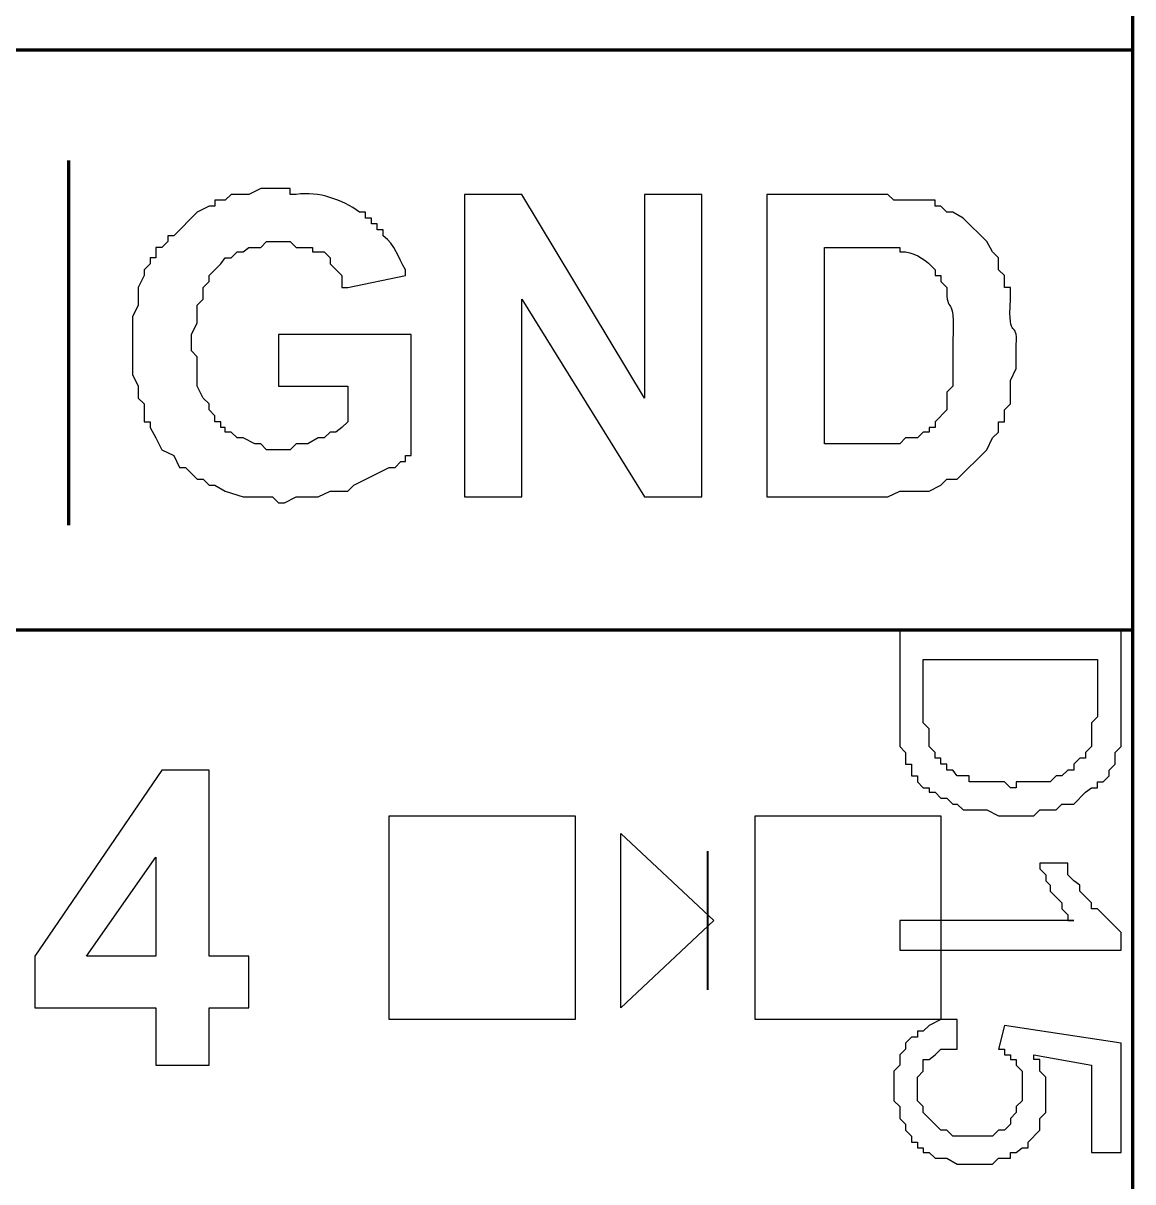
# Model space of a CAD drawing. Header units: millimetres. Extents: x -109 to -14.2, y -107.5 to -24.7.
# Drawn here: x -76.86 to -72.01, y -88.84 to -83.77 of the extents above; entities that cross this region are included whole.
import ezdxf

# ---------------------------------------------------------------- set-up
doc = ezdxf.new("R2010")
doc.units = ezdxf.units.MM
doc.header["$MEASUREMENT"] = 0
doc.layers.add('layer 1', color=7, linetype='Continuous')

msp = doc.modelspace()

# ---------------------------------------------------------------- linework, layer by layer
at = {"layer": 'layer 1', "color": 0, "lineweight": 80}
for points in [[(-72.0095, -91.5042), (-72.0095, -91.5042), (-72.0095, -40.7152), (-72.0095, -40.7152)], [(-80.6507, -83.889), (-80.6507, -83.889), (-72.0095, -83.889), (-72.0095, -83.889)], [(-80.6507, -86.4253), (-80.6507, -86.4253), (-72.0095, -86.4253), (-72.0095, -86.4253)]]:
    msp.add_open_spline(points, degree=3, dxfattribs=at)
at = {"layer": 'layer 1', "color": 0}
for points, knots in [([(-80.9024, -83.889), (-80.9024, -83.889), (-80.9024, -86.4253), (-80.9024, -86.4253), (-80.9024, -86.4253), (-80.9024, -86.4253), (-72.0095, -86.4253), (-72.0095, -86.4253), (-72.0095, -86.4253), (-72.0095, -86.4253), (-72.0095, -83.889), (-72.0095, -83.889), (-72.0095, -83.889), (-72.0095, -83.889), (-80.9024, -83.889), (-80.9024, -83.889)], [0, 0, 0, 0, 0.2, 0.2, 0.2, 0.2, 0.4, 0.4, 0.4, 0.4, 0.6, 0.6, 0.6, 0.6, 1, 1, 1, 1]), ([(-75.7461, -85.3604), (-75.7461, -85.3604), (-75.7461, -85.1346), (-75.7461, -85.1346), (-75.7461, -85.1346), (-75.7461, -85.1346), (-75.1652, -85.1346), (-75.1652, -85.1346), (-75.1652, -85.1346), (-75.1652, -85.1346), (-75.1652, -85.6637), (-75.1652, -85.6637), (-75.1652, -85.6637), (-75.1652, -85.6637), (-75.1911, -85.6637), (-75.1911, -85.6637), (-75.1911, -85.6637), (-75.1911, -85.6637), (-75.1911, -85.6896), (-75.1911, -85.6896), (-75.1911, -85.6896), (-75.1911, -85.6896), (-75.2104, -85.6896), (-75.2104, -85.6896), (-75.2104, -85.6896), (-75.2104, -85.6896), (-75.2363, -85.7154), (-75.2363, -85.7154), (-75.2363, -85.7154), (-75.2363, -85.7154), (-75.262, -85.7154), (-75.262, -85.7154), (-75.262, -85.7154), (-75.262, -85.7154), (-75.4169, -85.7928), (-75.4169, -85.7928), (-75.4169, -85.7928), (-75.4169, -85.7928), (-75.4428, -85.8186), (-75.4428, -85.8186), (-75.4428, -85.8186), (-75.4428, -85.8186), (-75.5202, -85.8186), (-75.5202, -85.8186), (-75.5202, -85.8186), (-75.5202, -85.8186), (-75.5718, -85.8444), (-75.5718, -85.8444), (-75.5718, -85.8444), (-75.5718, -85.8444), (-75.6686, -85.8444), (-75.6686, -85.8444), (-75.6686, -85.8444), (-75.6686, -85.8444), (-75.7203, -85.8703), (-75.7203, -85.8703), (-75.7203, -85.8703), (-75.7203, -85.8703), (-75.7461, -85.8703), (-75.7461, -85.8703), (-75.7461, -85.8703), (-75.7461, -85.8703), (-75.7719, -85.8444), (-75.7719, -85.8444), (-75.7719, -85.8444), (-75.7719, -85.8444), (-75.9009, -85.8444), (-75.9009, -85.8444), (-75.9009, -85.8444), (-75.9009, -85.8444), (-75.9784, -85.8186), (-75.9784, -85.8186), (-75.9784, -85.8186), (-75.9784, -85.8186), (-76.0236, -85.7928), (-76.0236, -85.7928), (-76.0236, -85.7928), (-76.0236, -85.7928), (-76.0494, -85.7928), (-76.0494, -85.7928), (-76.0494, -85.7928), (-76.0494, -85.7928), (-76.0752, -85.767), (-76.0752, -85.767), (-76.0752, -85.767), (-76.0752, -85.767), (-76.101, -85.767), (-76.101, -85.767), (-76.101, -85.767), (-76.101, -85.767), (-76.1526, -85.7154), (-76.1526, -85.7154), (-76.1526, -85.7154), (-76.1526, -85.7154), (-76.1785, -85.7154), (-76.1785, -85.7154), (-76.1785, -85.7154), (-76.1785, -85.7154), (-76.2043, -85.6637), (-76.2043, -85.6637), (-76.2043, -85.6637), (-76.2043, -85.6637), (-76.2559, -85.6379), (-76.2559, -85.6379), (-76.2559, -85.6379), (-76.2559, -85.6379), (-76.2817, -85.5863), (-76.2817, -85.5863), (-76.2817, -85.5863), (-76.2817, -85.5863), (-76.3075, -85.5411), (-76.3075, -85.5411), (-76.3075, -85.5411), (-76.3075, -85.5411), (-76.3075, -85.5153), (-76.3075, -85.5153), (-76.3075, -85.5153), (-76.3075, -85.5153), (-76.3333, -85.5153), (-76.3333, -85.5153), (-76.3333, -85.5153), (-76.3333, -85.5153), (-76.3333, -85.4379), (-76.3333, -85.4379), (-76.3333, -85.4379), (-76.3333, -85.4379), (-76.3592, -85.4121), (-76.3592, -85.4121), (-76.3592, -85.4121), (-76.3592, -85.4121), (-76.3592, -85.3604), (-76.3592, -85.3604), (-76.3592, -85.3604), (-76.3592, -85.3604), (-76.385, -85.3088), (-76.385, -85.3088), (-76.385, -85.3088), (-76.385, -85.3088), (-76.385, -85.0571), (-76.385, -85.0571), (-76.385, -85.0571), (-76.385, -85.0571), (-76.3592, -85.0055), (-76.3592, -85.0055), (-76.3592, -85.0055), (-76.3592, -85.0055), (-76.3592, -84.928), (-76.3592, -84.928), (-76.3592, -84.928), (-76.3592, -84.928), (-76.3333, -84.8764), (-76.3333, -84.8764), (-76.3333, -84.8764), (-76.3333, -84.8764), (-76.3333, -84.8506), (-76.3333, -84.8506), (-76.3333, -84.8506), (-76.3333, -84.8506), (-76.3075, -84.8248), (-76.3075, -84.8248), (-76.3075, -84.8248), (-76.3075, -84.8248), (-76.3075, -84.799), (-76.3075, -84.799), (-76.3075, -84.799), (-76.3075, -84.799), (-76.2817, -84.799), (-76.2817, -84.799), (-76.2817, -84.799), (-76.2817, -84.799), (-76.2817, -84.7538), (-76.2817, -84.7538), (-76.2817, -84.7538), (-76.2817, -84.7538), (-76.2559, -84.7538), (-76.2559, -84.7538), (-76.2559, -84.7538), (-76.2559, -84.7538), (-76.2301, -84.728), (-76.2301, -84.728), (-76.2301, -84.728), (-76.2301, -84.728), (-76.2301, -84.7022), (-76.2301, -84.7022), (-76.2301, -84.7022), (-76.2301, -84.7022), (-76.2043, -84.7022), (-76.2043, -84.7022), (-76.2043, -84.7022), (-76.2043, -84.7022), (-76.101, -84.5989), (-76.101, -84.5989), (-76.101, -84.5989), (-76.101, -84.5989), (-76.0494, -84.5731), (-76.0494, -84.5731), (-76.0494, -84.5731), (-76.0494, -84.5731), (-76.0236, -84.5731), (-76.0236, -84.5731), (-76.0236, -84.5731), (-76.0236, -84.5731), (-76.0236, -84.5473), (-76.0236, -84.5473), (-76.0236, -84.5473), (-76.0236, -84.5473), (-75.9784, -84.5473), (-75.9784, -84.5473), (-75.9784, -84.5473), (-75.9784, -84.5473), (-75.9526, -84.5215), (-75.9526, -84.5215), (-75.9526, -84.5215), (-75.9526, -84.5215), (-75.8751, -84.5215), (-75.8751, -84.5215), (-75.8751, -84.5215), (-75.8751, -84.5215), (-75.8235, -84.4957), (-75.8235, -84.4957), (-75.8235, -84.4957), (-75.8235, -84.4957), (-75.6944, -84.4957), (-75.6944, -84.4957), (-75.6944, -84.4957), (-75.6944, -84.4957), (-75.6944, -84.5215), (-75.6944, -84.5215), (-75.6944, -84.5215), (-75.6944, -84.5215), (-75.6686, -84.5215), (-75.6686, -84.5215), (-75.6686, -84.5215), (-75.5673, -84.5071), (-75.4681, -84.5447), (-75.3911, -84.5989), (-75.3911, -84.5989), (-75.3911, -84.5989), (-75.3653, -84.5989), (-75.3653, -84.5989), (-75.3653, -84.5989), (-75.3653, -84.5989), (-75.3653, -84.6247), (-75.3653, -84.6247), (-75.3653, -84.6247), (-75.3653, -84.6247), (-75.3395, -84.6247), (-75.3395, -84.6247), (-75.3395, -84.6247), (-75.3395, -84.6247), (-75.3395, -84.6506), (-75.3395, -84.6506), (-75.3395, -84.6506), (-75.3395, -84.6506), (-75.3137, -84.6506), (-75.3137, -84.6506), (-75.3137, -84.6506), (-75.3137, -84.6506), (-75.3137, -84.6764), (-75.3137, -84.6764), (-75.3137, -84.6764), (-75.3137, -84.6764), (-75.2879, -84.6764), (-75.2879, -84.6764), (-75.2879, -84.6764), (-75.2879, -84.6764), (-75.2879, -84.7022), (-75.2879, -84.7022), (-75.2879, -84.7022), (-75.2332, -84.7433), (-75.2224, -84.7976), (-75.1911, -84.8506), (-75.1911, -84.8506), (-75.1911, -84.8506), (-75.1911, -84.8764), (-75.1911, -84.8764), (-75.1911, -84.8764), (-75.1911, -84.8764), (-75.4428, -84.928), (-75.4428, -84.928), (-75.4428, -84.928), (-75.4428, -84.928), (-75.4686, -84.928), (-75.4686, -84.928), (-75.4686, -84.928), (-75.4686, -84.928), (-75.4686, -84.8764), (-75.4686, -84.8764), (-75.4686, -84.8764), (-75.4686, -84.8764), (-75.5202, -84.8248), (-75.5202, -84.8248), (-75.5202, -84.8248), (-75.5202, -84.8248), (-75.5202, -84.799), (-75.5202, -84.799), (-75.5202, -84.799), (-75.5202, -84.799), (-75.546, -84.7732), (-75.546, -84.7732), (-75.546, -84.7732), (-75.546, -84.7732), (-75.5976, -84.7732), (-75.5976, -84.7732), (-75.5976, -84.7732), (-75.5976, -84.7732), (-75.5976, -84.7538), (-75.5976, -84.7538), (-75.5976, -84.7538), (-75.5976, -84.7538), (-75.6686, -84.7538), (-75.6686, -84.7538), (-75.6686, -84.7538), (-75.6686, -84.7538), (-75.6944, -84.728), (-75.6944, -84.728), (-75.6944, -84.728), (-75.6944, -84.728), (-75.7977, -84.728), (-75.7977, -84.728), (-75.7977, -84.728), (-75.7977, -84.728), (-75.8235, -84.7538), (-75.8235, -84.7538), (-75.8235, -84.7538), (-75.8235, -84.7538), (-75.8751, -84.7538), (-75.8751, -84.7538), (-75.8751, -84.7538), (-75.8751, -84.7538), (-75.9009, -84.7732), (-75.9009, -84.7732), (-75.9009, -84.7732), (-75.9009, -84.7732), (-75.9268, -84.7732), (-75.9268, -84.7732), (-75.9268, -84.7732), (-75.9268, -84.7732), (-75.9526, -84.799), (-75.9526, -84.799), (-75.9526, -84.799), (-75.9526, -84.799), (-75.9784, -84.799), (-75.9784, -84.799), (-75.9784, -84.799), (-75.9784, -84.799), (-75.9977, -84.8248), (-75.9977, -84.8248), (-75.9977, -84.8248), (-75.9977, -84.8248), (-76.0494, -84.8764), (-76.0494, -84.8764), (-76.0494, -84.8764), (-76.0494, -84.8764), (-76.0494, -84.9022), (-76.0494, -84.9022), (-76.0494, -84.9022), (-76.0494, -84.9022), (-76.0752, -84.928), (-76.0752, -84.928), (-76.0752, -84.928), (-76.0752, -84.928), (-76.0752, -84.9797), (-76.0752, -84.9797), (-76.0752, -84.9797), (-76.0752, -84.9797), (-76.101, -85.0055), (-76.101, -85.0055), (-76.101, -85.0055), (-76.101, -85.0055), (-76.101, -85.0829), (-76.101, -85.0829), (-76.101, -85.0829), (-76.101, -85.0829), (-76.1268, -85.1346), (-76.1268, -85.1346), (-76.1268, -85.1346), (-76.1268, -85.1346), (-76.1268, -85.2055), (-76.1268, -85.2055), (-76.1268, -85.2055), (-76.1268, -85.2055), (-76.101, -85.2314), (-76.101, -85.2314), (-76.101, -85.2314), (-76.101, -85.2314), (-76.101, -85.3604), (-76.101, -85.3604), (-76.101, -85.3604), (-76.101, -85.3604), (-76.0752, -85.4121), (-76.0752, -85.4121), (-76.0752, -85.4121), (-76.0752, -85.4121), (-76.0494, -85.4379), (-76.0494, -85.4379), (-76.0494, -85.4379), (-76.0494, -85.4379), (-76.0494, -85.4637), (-76.0494, -85.4637), (-76.0494, -85.4637), (-76.0494, -85.4637), (-76.0236, -85.4895), (-76.0236, -85.4895), (-76.0236, -85.4895), (-76.0236, -85.4895), (-76.0236, -85.5153), (-76.0236, -85.5153), (-76.0236, -85.5153), (-76.0236, -85.5153), (-75.9977, -85.5153), (-75.9977, -85.5153), (-75.9977, -85.5153), (-75.9977, -85.5153), (-75.9977, -85.5411), (-75.9977, -85.5411), (-75.9977, -85.5411), (-75.9977, -85.5411), (-75.9784, -85.5411), (-75.9784, -85.5411), (-75.9784, -85.5411), (-75.9784, -85.5411), (-75.9784, -85.5605), (-75.9784, -85.5605), (-75.9784, -85.5605), (-75.9784, -85.5605), (-75.9526, -85.5605), (-75.9526, -85.5605), (-75.9526, -85.5605), (-75.9526, -85.5605), (-75.9268, -85.5863), (-75.9268, -85.5863), (-75.9268, -85.5863), (-75.9268, -85.5863), (-75.9009, -85.5863), (-75.9009, -85.5863), (-75.9009, -85.5863), (-75.9009, -85.5863), (-75.8493, -85.6121), (-75.8493, -85.6121), (-75.8493, -85.6121), (-75.8493, -85.6121), (-75.8235, -85.6121), (-75.8235, -85.6121), (-75.8235, -85.6121), (-75.8235, -85.6121), (-75.7977, -85.6379), (-75.7977, -85.6379), (-75.7977, -85.6379), (-75.7977, -85.6379), (-75.6944, -85.6379), (-75.6944, -85.6379), (-75.6944, -85.6379), (-75.6944, -85.6379), (-75.6686, -85.6121), (-75.6686, -85.6121), (-75.6686, -85.6121), (-75.6686, -85.6121), (-75.617, -85.6121), (-75.617, -85.6121), (-75.617, -85.6121), (-75.617, -85.6121), (-75.5718, -85.5863), (-75.5718, -85.5863), (-75.5718, -85.5863), (-75.5718, -85.5863), (-75.546, -85.5863), (-75.546, -85.5863), (-75.546, -85.5863), (-75.546, -85.5863), (-75.5202, -85.5605), (-75.5202, -85.5605), (-75.5202, -85.5605), (-75.5202, -85.5605), (-75.4944, -85.5605), (-75.4944, -85.5605), (-75.4944, -85.5605), (-75.4944, -85.5605), (-75.4686, -85.5411), (-75.4686, -85.5411), (-75.4686, -85.5411), (-75.4686, -85.5411), (-75.4428, -85.5153), (-75.4428, -85.5153), (-75.4428, -85.5153), (-75.4428, -85.5153), (-75.4428, -85.3604), (-75.4428, -85.3604), (-75.4428, -85.3604), (-75.4428, -85.3604), (-75.7461, -85.3604), (-75.7461, -85.3604)], [0, 0, 0, 0, 0.008065, 0.008065, 0.008065, 0.008065, 0.016129, 0.016129, 0.016129, 0.016129, 0.024194, 0.024194, 0.024194, 0.024194, 0.032258, 0.032258, 0.032258, 0.032258, 0.040323, 0.040323, 0.040323, 0.040323, 0.048387, 0.048387, 0.048387, 0.048387, 0.056452, 0.056452, 0.056452, 0.056452, 0.064516, 0.064516, 0.064516, 0.064516, 0.072581, 0.072581, 0.072581, 0.072581, 0.080645, 0.080645, 0.080645, 0.080645, 0.08871, 0.08871, 0.08871, 0.08871, 0.096774, 0.096774, 0.096774, 0.096774, 0.104839, 0.104839, 0.104839, 0.104839, 0.112903, 0.112903, 0.112903, 0.112903, 0.120968, 0.120968, 0.120968, 0.120968, 0.129032, 0.129032, 0.129032, 0.129032, 0.137097, 0.137097, 0.137097, 0.137097, 0.145161, 0.145161, 0.145161, 0.145161, 0.153226, 0.153226, 0.153226, 0.153226, 0.16129, 0.16129, 0.16129, 0.16129, 0.169355, 0.169355, 0.169355, 0.169355, 0.177419, 0.177419, 0.177419, 0.177419, 0.185484, 0.185484, 0.185484, 0.185484, 0.193548, 0.193548, 0.193548, 0.193548, 0.201613, 0.201613, 0.201613, 0.201613, 0.209677, 0.209677, 0.209677, 0.209677, 0.217742, 0.217742, 0.217742, 0.217742, 0.225806, 0.225806, 0.225806, 0.225806, 0.233871, 0.233871, 0.233871, 0.233871, 0.241935, 0.241935, 0.241935, 0.241935, 0.25, 0.25, 0.25, 0.25, 0.258065, 0.258065, 0.258065, 0.258065, 0.266129, 0.266129, 0.266129, 0.266129, 0.274194, 0.274194, 0.274194, 0.274194, 0.282258, 0.282258, 0.282258, 0.282258, 0.290323, 0.290323, 0.290323, 0.290323, 0.298387, 0.298387, 0.298387, 0.298387, 0.306452, 0.306452, 0.306452, 0.306452, 0.314516, 0.314516, 0.314516, 0.314516, 0.322581, 0.322581, 0.322581, 0.322581, 0.330645, 0.330645, 0.330645, 0.330645, 0.33871, 0.33871, 0.33871, 0.33871, 0.346774, 0.346774, 0.346774, 0.346774, 0.354839, 0.354839, 0.354839, 0.354839, 0.362903, 0.362903, 0.362903, 0.362903, 0.370968, 0.370968, 0.370968, 0.370968, 0.379032, 0.379032, 0.379032, 0.379032, 0.387097, 0.387097, 0.387097, 0.387097, 0.395161, 0.395161, 0.395161, 0.395161, 0.403226, 0.403226, 0.403226, 0.403226, 0.41129, 0.41129, 0.41129, 0.41129, 0.419355, 0.419355, 0.419355, 0.419355, 0.427419, 0.427419, 0.427419, 0.427419, 0.435484, 0.435484, 0.435484, 0.435484, 0.443548, 0.443548, 0.443548, 0.443548, 0.451613, 0.451613, 0.451613, 0.451613, 0.459677, 0.459677, 0.459677, 0.459677, 0.467742, 0.467742, 0.467742, 0.467742, 0.475806, 0.475806, 0.475806, 0.475806, 0.483871, 0.483871, 0.483871, 0.483871, 0.491935, 0.491935, 0.491935, 0.491935, 0.5, 0.5, 0.5, 0.5, 0.508065, 0.508065, 0.508065, 0.508065, 0.516129, 0.516129, 0.516129, 0.516129, 0.524194, 0.524194, 0.524194, 0.524194, 0.532258, 0.532258, 0.532258, 0.532258, 0.540323, 0.540323, 0.540323, 0.540323, 0.548387, 0.548387, 0.548387, 0.548387, 0.556452, 0.556452, 0.556452, 0.556452, 0.564516, 0.564516, 0.564516, 0.564516, 0.572581, 0.572581, 0.572581, 0.572581, 0.580645, 0.580645, 0.580645, 0.580645, 0.58871, 0.58871, 0.58871, 0.58871, 0.596774, 0.596774, 0.596774, 0.596774, 0.604839, 0.604839, 0.604839, 0.604839, 0.612903, 0.612903, 0.612903, 0.612903, 0.620968, 0.620968, 0.620968, 0.620968, 0.629032, 0.629032, 0.629032, 0.629032, 0.637097, 0.637097, 0.637097, 0.637097, 0.645161, 0.645161, 0.645161, 0.645161, 0.653226, 0.653226, 0.653226, 0.653226, 0.66129, 0.66129, 0.66129, 0.66129, 0.669355, 0.669355, 0.669355, 0.669355, 0.677419, 0.677419, 0.677419, 0.677419, 0.685484, 0.685484, 0.685484, 0.685484, 0.693548, 0.693548, 0.693548, 0.693548, 0.701613, 0.701613, 0.701613, 0.701613, 0.709677, 0.709677, 0.709677, 0.709677, 0.717742, 0.717742, 0.717742, 0.717742, 0.725806, 0.725806, 0.725806, 0.725806, 0.733871, 0.733871, 0.733871, 0.733871, 0.741935, 0.741935, 0.741935, 0.741935, 0.75, 0.75, 0.75, 0.75, 0.758065, 0.758065, 0.758065, 0.758065, 0.766129, 0.766129, 0.766129, 0.766129, 0.774194, 0.774194, 0.774194, 0.774194, 0.782258, 0.782258, 0.782258, 0.782258, 0.790323, 0.790323, 0.790323, 0.790323, 0.798387, 0.798387, 0.798387, 0.798387, 0.806452, 0.806452, 0.806452, 0.806452, 0.814516, 0.814516, 0.814516, 0.814516, 0.822581, 0.822581, 0.822581, 0.822581, 0.830645, 0.830645, 0.830645, 0.830645, 0.83871, 0.83871, 0.83871, 0.83871, 0.846774, 0.846774, 0.846774, 0.846774, 0.854839, 0.854839, 0.854839, 0.854839, 0.862903, 0.862903, 0.862903, 0.862903, 0.870968, 0.870968, 0.870968, 0.870968, 0.879032, 0.879032, 0.879032, 0.879032, 0.887097, 0.887097, 0.887097, 0.887097, 0.895161, 0.895161, 0.895161, 0.895161, 0.903226, 0.903226, 0.903226, 0.903226, 0.91129, 0.91129, 0.91129, 0.91129, 0.919355, 0.919355, 0.919355, 0.919355, 0.927419, 0.927419, 0.927419, 0.927419, 0.935484, 0.935484, 0.935484, 0.935484, 0.943548, 0.943548, 0.943548, 0.943548, 0.951613, 0.951613, 0.951613, 0.951613, 0.959677, 0.959677, 0.959677, 0.959677, 0.967742, 0.967742, 0.967742, 0.967742, 0.975806, 0.975806, 0.975806, 0.975806, 0.983871, 0.983871, 0.983871, 0.983871, 1, 1, 1, 1]), ([(-74.9329, -85.8444), (-74.9329, -85.8444), (-74.9329, -84.5215), (-74.9329, -84.5215), (-74.9329, -84.5215), (-74.9329, -84.5215), (-74.6812, -84.5215), (-74.6812, -84.5215), (-74.6812, -84.5215), (-74.6812, -84.5215), (-74.1456, -85.4121), (-74.1456, -85.4121), (-74.1456, -85.4121), (-74.1456, -85.4121), (-74.1456, -84.5215), (-74.1456, -84.5215), (-74.1456, -84.5215), (-74.1456, -84.5215), (-73.8939, -84.5215), (-73.8939, -84.5215), (-73.8939, -84.5215), (-73.8939, -84.5215), (-73.8939, -85.8444), (-73.8939, -85.8444), (-73.8939, -85.8444), (-73.8939, -85.8444), (-74.1456, -85.8444), (-74.1456, -85.8444), (-74.1456, -85.8444), (-74.1456, -85.8444), (-74.6812, -84.9797), (-74.6812, -84.9797), (-74.6812, -84.9797), (-74.6812, -84.9797), (-74.6812, -85.8444), (-74.6812, -85.8444), (-74.6812, -85.8444), (-74.6812, -85.8444), (-74.9329, -85.8444), (-74.9329, -85.8444)], [0, 0, 0, 0, 0.090909, 0.090909, 0.090909, 0.090909, 0.181818, 0.181818, 0.181818, 0.181818, 0.272727, 0.272727, 0.272727, 0.272727, 0.363636, 0.363636, 0.363636, 0.363636, 0.454545, 0.454545, 0.454545, 0.454545, 0.545455, 0.545455, 0.545455, 0.545455, 0.636364, 0.636364, 0.636364, 0.636364, 0.727273, 0.727273, 0.727273, 0.727273, 0.818182, 0.818182, 0.818182, 0.818182, 1, 1, 1, 1]), ([(-73.61, -84.5215), (-73.61, -84.5215), (-73.0808, -84.5215), (-73.0808, -84.5215), (-73.0808, -84.5215), (-73.0808, -84.5215), (-73.055, -84.5473), (-73.055, -84.5473), (-73.055, -84.5473), (-73.055, -84.5473), (-72.8743, -84.5473), (-72.8743, -84.5473), (-72.8743, -84.5473), (-72.8743, -84.5473), (-72.8743, -84.5731), (-72.8743, -84.5731), (-72.8743, -84.5731), (-72.8743, -84.5731), (-72.8485, -84.5731), (-72.8485, -84.5731), (-72.8485, -84.5731), (-72.8485, -84.5731), (-72.8226, -84.5989), (-72.8226, -84.5989), (-72.8226, -84.5989), (-72.8226, -84.5989), (-72.7968, -84.5989), (-72.7968, -84.5989), (-72.7968, -84.5989), (-72.7968, -84.5989), (-72.7517, -84.6247), (-72.7517, -84.6247), (-72.7517, -84.6247), (-72.7517, -84.6247), (-72.6484, -84.728), (-72.6484, -84.728), (-72.6484, -84.728), (-72.6484, -84.728), (-72.6226, -84.7732), (-72.6226, -84.7732), (-72.6226, -84.7732), (-72.6226, -84.7732), (-72.5968, -84.799), (-72.5968, -84.799), (-72.5968, -84.799), (-72.5968, -84.799), (-72.5968, -84.8506), (-72.5968, -84.8506), (-72.5968, -84.8506), (-72.5968, -84.8506), (-72.5709, -84.8764), (-72.5709, -84.8764), (-72.5709, -84.8764), (-72.5709, -84.8764), (-72.5709, -84.928), (-72.5709, -84.928), (-72.5709, -84.928), (-72.5709, -84.928), (-72.5451, -84.928), (-72.5451, -84.928), (-72.5451, -84.928), (-72.5451, -84.928), (-72.5451, -84.9797), (-72.5451, -84.9797), (-72.5451, -84.9797), (-72.5556, -85.1788), (-72.5126, -85.0568), (-72.5193, -85.1797), (-72.5193, -85.1797), (-72.5193, -85.1797), (-72.5193, -85.283), (-72.5193, -85.283), (-72.5193, -85.283), (-72.5193, -85.283), (-72.5451, -85.3346), (-72.5451, -85.3346), (-72.5451, -85.3346), (-72.5451, -85.3346), (-72.5451, -85.4379), (-72.5451, -85.4379), (-72.5451, -85.4379), (-72.5451, -85.4379), (-72.5709, -85.4637), (-72.5709, -85.4637), (-72.5709, -85.4637), (-72.5709, -85.4637), (-72.5709, -85.5153), (-72.5709, -85.5153), (-72.5709, -85.5153), (-72.5709, -85.5153), (-72.5968, -85.5153), (-72.5968, -85.5153), (-72.5968, -85.5153), (-72.5968, -85.5153), (-72.5968, -85.5605), (-72.5968, -85.5605), (-72.5968, -85.5605), (-72.5968, -85.5605), (-72.6226, -85.5863), (-72.6226, -85.5863), (-72.6226, -85.5863), (-72.6226, -85.5863), (-72.6484, -85.6379), (-72.6484, -85.6379), (-72.6484, -85.6379), (-72.6484, -85.6379), (-72.7775, -85.767), (-72.7775, -85.767), (-72.7775, -85.767), (-72.7775, -85.767), (-72.8226, -85.767), (-72.8226, -85.767), (-72.8226, -85.767), (-72.8226, -85.767), (-72.8485, -85.7928), (-72.8485, -85.7928), (-72.8485, -85.7928), (-72.8485, -85.7928), (-72.9001, -85.8186), (-72.9001, -85.8186), (-72.9001, -85.8186), (-72.9001, -85.8186), (-73.0292, -85.8186), (-73.0292, -85.8186), (-73.0292, -85.8186), (-73.0292, -85.8186), (-73.0808, -85.8444), (-73.0808, -85.8444), (-73.0808, -85.8444), (-73.0808, -85.8444), (-73.61, -85.8444), (-73.61, -85.8444), (-73.61, -85.8444), (-73.61, -85.8444), (-73.61, -84.5215), (-73.61, -84.5215)], [0, 0, 0, 0, 0.028571, 0.028571, 0.028571, 0.028571, 0.057143, 0.057143, 0.057143, 0.057143, 0.085714, 0.085714, 0.085714, 0.085714, 0.114286, 0.114286, 0.114286, 0.114286, 0.142857, 0.142857, 0.142857, 0.142857, 0.171429, 0.171429, 0.171429, 0.171429, 0.2, 0.2, 0.2, 0.2, 0.228571, 0.228571, 0.228571, 0.228571, 0.257143, 0.257143, 0.257143, 0.257143, 0.285714, 0.285714, 0.285714, 0.285714, 0.314286, 0.314286, 0.314286, 0.314286, 0.342857, 0.342857, 0.342857, 0.342857, 0.371429, 0.371429, 0.371429, 0.371429, 0.4, 0.4, 0.4, 0.4, 0.428571, 0.428571, 0.428571, 0.428571, 0.457143, 0.457143, 0.457143, 0.457143, 0.485714, 0.485714, 0.485714, 0.485714, 0.514286, 0.514286, 0.514286, 0.514286, 0.542857, 0.542857, 0.542857, 0.542857, 0.571429, 0.571429, 0.571429, 0.571429, 0.6, 0.6, 0.6, 0.6, 0.628571, 0.628571, 0.628571, 0.628571, 0.657143, 0.657143, 0.657143, 0.657143, 0.685714, 0.685714, 0.685714, 0.685714, 0.714286, 0.714286, 0.714286, 0.714286, 0.742857, 0.742857, 0.742857, 0.742857, 0.771429, 0.771429, 0.771429, 0.771429, 0.8, 0.8, 0.8, 0.8, 0.828571, 0.828571, 0.828571, 0.828571, 0.857143, 0.857143, 0.857143, 0.857143, 0.885714, 0.885714, 0.885714, 0.885714, 0.914286, 0.914286, 0.914286, 0.914286, 0.942857, 0.942857, 0.942857, 0.942857, 1, 1, 1, 1]), ([(-73.3583, -84.7538), (-73.3583, -84.7538), (-73.3583, -85.6121), (-73.3583, -85.6121), (-73.3583, -85.6121), (-73.3583, -85.6121), (-73.0292, -85.6121), (-73.0292, -85.6121), (-73.0292, -85.6121), (-73.0292, -85.6121), (-73.0033, -85.5863), (-73.0033, -85.5863), (-73.0033, -85.5863), (-73.0033, -85.5863), (-72.9517, -85.5863), (-72.9517, -85.5863), (-72.9517, -85.5863), (-72.9517, -85.5863), (-72.9259, -85.5605), (-72.9259, -85.5605), (-72.9259, -85.5605), (-72.9259, -85.5605), (-72.9001, -85.5605), (-72.9001, -85.5605), (-72.9001, -85.5605), (-72.9001, -85.5605), (-72.9001, -85.5411), (-72.9001, -85.5411), (-72.9001, -85.5411), (-72.9001, -85.5411), (-72.8743, -85.5411), (-72.8743, -85.5411), (-72.8743, -85.5411), (-72.8743, -85.5411), (-72.8743, -85.5153), (-72.8743, -85.5153), (-72.8743, -85.5153), (-72.8743, -85.5153), (-72.8226, -85.4637), (-72.8226, -85.4637), (-72.8226, -85.4637), (-72.8226, -85.4637), (-72.8226, -85.3863), (-72.8226, -85.3863), (-72.8226, -85.3863), (-72.8226, -85.3863), (-72.7968, -85.3604), (-72.7968, -85.3604), (-72.7968, -85.3604), (-72.7968, -85.3604), (-72.7968, -85.1604), (-72.7968, -85.1604), (-72.7968, -85.1604), (-72.7842, -84.9435), (-72.8283, -85.0587), (-72.8226, -84.928), (-72.8226, -84.928), (-72.8226, -84.928), (-72.8485, -84.9022), (-72.8485, -84.9022), (-72.8485, -84.9022), (-72.8485, -84.9022), (-72.8485, -84.8764), (-72.8485, -84.8764), (-72.8485, -84.8764), (-72.8485, -84.8764), (-72.8743, -84.8764), (-72.8743, -84.8764), (-72.8743, -84.8764), (-72.8743, -84.8764), (-72.8743, -84.8506), (-72.8743, -84.8506), (-72.8743, -84.8506), (-72.9096, -84.8105), (-72.9545, -84.7806), (-73.0033, -84.7732), (-73.0033, -84.7732), (-73.0033, -84.7732), (-73.0292, -84.7732), (-73.0292, -84.7732), (-73.0292, -84.7732), (-73.0292, -84.7732), (-73.0292, -84.7538), (-73.0292, -84.7538), (-73.0292, -84.7538), (-73.0292, -84.7538), (-73.055, -84.7538), (-73.055, -84.7538), (-73.055, -84.7538), (-73.1044, -84.7538), (-73.1539, -84.7538), (-73.2034, -84.7538), (-73.2034, -84.7538), (-73.2034, -84.7538), (-73.2292, -84.7538), (-73.2292, -84.7538), (-73.2292, -84.7538), (-73.2292, -84.7538), (-73.3583, -84.7538), (-73.3583, -84.7538)], [0, 0, 0, 0, 0.038462, 0.038462, 0.038462, 0.038462, 0.076923, 0.076923, 0.076923, 0.076923, 0.115385, 0.115385, 0.115385, 0.115385, 0.153846, 0.153846, 0.153846, 0.153846, 0.192308, 0.192308, 0.192308, 0.192308, 0.230769, 0.230769, 0.230769, 0.230769, 0.269231, 0.269231, 0.269231, 0.269231, 0.307692, 0.307692, 0.307692, 0.307692, 0.346154, 0.346154, 0.346154, 0.346154, 0.384615, 0.384615, 0.384615, 0.384615, 0.423077, 0.423077, 0.423077, 0.423077, 0.461538, 0.461538, 0.461538, 0.461538, 0.5, 0.5, 0.5, 0.5, 0.538462, 0.538462, 0.538462, 0.538462, 0.576923, 0.576923, 0.576923, 0.576923, 0.615385, 0.615385, 0.615385, 0.615385, 0.653846, 0.653846, 0.653846, 0.653846, 0.692308, 0.692308, 0.692308, 0.692308, 0.730769, 0.730769, 0.730769, 0.730769, 0.769231, 0.769231, 0.769231, 0.769231, 0.807692, 0.807692, 0.807692, 0.807692, 0.846154, 0.846154, 0.846154, 0.846154, 0.884615, 0.884615, 0.884615, 0.884615, 0.923077, 0.923077, 0.923077, 0.923077, 1, 1, 1, 1]), ([(-73.0292, -86.4253), (-73.0292, -86.4253), (-72.0611, -86.4253), (-72.0611, -86.4253), (-72.0611, -86.4253), (-72.0611, -86.4253), (-72.0611, -86.9351), (-72.0611, -86.9351), (-72.0611, -86.9351), (-72.0611, -86.9351), (-72.0869, -86.9609), (-72.0869, -86.9609), (-72.0869, -86.9609), (-72.0869, -86.9609), (-72.0869, -87.0125), (-72.0869, -87.0125), (-72.0869, -87.0125), (-72.0869, -87.0125), (-72.1128, -87.0383), (-72.1128, -87.0383), (-72.1128, -87.0383), (-72.1128, -87.0383), (-72.1128, -87.0642), (-72.1128, -87.0642), (-72.1128, -87.0642), (-72.1128, -87.0642), (-72.1386, -87.09), (-72.1386, -87.09), (-72.1386, -87.09), (-72.1386, -87.09), (-72.1644, -87.09), (-72.1644, -87.09), (-72.1644, -87.09), (-72.1644, -87.09), (-72.1644, -87.1158), (-72.1644, -87.1158), (-72.1644, -87.1158), (-72.1644, -87.1158), (-72.1902, -87.1158), (-72.1902, -87.1158), (-72.1902, -87.1158), (-72.1902, -87.1158), (-72.216, -87.1351), (-72.216, -87.1351), (-72.216, -87.1351), (-72.216, -87.1351), (-72.2676, -87.1868), (-72.2676, -87.1868), (-72.2676, -87.1868), (-72.2676, -87.1868), (-72.3193, -87.1868), (-72.3193, -87.1868), (-72.3193, -87.1868), (-72.3193, -87.1868), (-72.3451, -87.2126), (-72.3451, -87.2126), (-72.3451, -87.2126), (-72.3451, -87.2126), (-72.4161, -87.2126), (-72.4161, -87.2126), (-72.4161, -87.2126), (-72.4161, -87.2126), (-72.4419, -87.2384), (-72.4419, -87.2384), (-72.4419, -87.2384), (-72.4419, -87.2384), (-72.5968, -87.2384), (-72.5968, -87.2384), (-72.5968, -87.2384), (-72.5968, -87.2384), (-72.6484, -87.2126), (-72.6484, -87.2126), (-72.6484, -87.2126), (-72.6484, -87.2126), (-72.7517, -87.2126), (-72.7517, -87.2126), (-72.7517, -87.2126), (-72.7517, -87.2126), (-72.7775, -87.1868), (-72.7775, -87.1868), (-72.7775, -87.1868), (-72.7775, -87.1868), (-72.7968, -87.1868), (-72.7968, -87.1868), (-72.7968, -87.1868), (-72.7968, -87.1868), (-72.8226, -87.161), (-72.8226, -87.161), (-72.8226, -87.161), (-72.8226, -87.161), (-72.8485, -87.161), (-72.8485, -87.161), (-72.8485, -87.161), (-72.8485, -87.161), (-72.8743, -87.1351), (-72.8743, -87.1351), (-72.8743, -87.1351), (-72.8743, -87.1351), (-72.9001, -87.1351), (-72.9001, -87.1351), (-72.9001, -87.1351), (-72.9001, -87.1351), (-72.9001, -87.1158), (-72.9001, -87.1158), (-72.9001, -87.1158), (-72.9001, -87.1158), (-72.9259, -87.1158), (-72.9259, -87.1158), (-72.9259, -87.1158), (-72.9259, -87.1158), (-72.9517, -87.09), (-72.9517, -87.09), (-72.9517, -87.09), (-72.9517, -87.09), (-72.9517, -87.0642), (-72.9517, -87.0642), (-72.9517, -87.0642), (-72.9517, -87.0642), (-72.9775, -87.0642), (-72.9775, -87.0642), (-72.9775, -87.0642), (-72.9775, -87.0642), (-72.9775, -87.0125), (-72.9775, -87.0125), (-72.9775, -87.0125), (-72.9775, -87.0125), (-73.0033, -87.0125), (-73.0033, -87.0125), (-73.0033, -87.0125), (-73.0033, -87.0125), (-73.0033, -86.9609), (-73.0033, -86.9609), (-73.0033, -86.9609), (-73.0033, -86.9609), (-73.0292, -86.9351), (-73.0292, -86.9351), (-73.0292, -86.9351), (-73.0292, -86.9351), (-73.0292, -86.7802), (-73.0292, -86.7802), (-73.0292, -86.7802), (-73.0292, -86.7802), (-73.0292, -86.4253), (-73.0292, -86.4253)], [0, 0, 0, 0, 0.027027, 0.027027, 0.027027, 0.027027, 0.054054, 0.054054, 0.054054, 0.054054, 0.081081, 0.081081, 0.081081, 0.081081, 0.108108, 0.108108, 0.108108, 0.108108, 0.135135, 0.135135, 0.135135, 0.135135, 0.162162, 0.162162, 0.162162, 0.162162, 0.189189, 0.189189, 0.189189, 0.189189, 0.216216, 0.216216, 0.216216, 0.216216, 0.243243, 0.243243, 0.243243, 0.243243, 0.27027, 0.27027, 0.27027, 0.27027, 0.297297, 0.297297, 0.297297, 0.297297, 0.324324, 0.324324, 0.324324, 0.324324, 0.351351, 0.351351, 0.351351, 0.351351, 0.378378, 0.378378, 0.378378, 0.378378, 0.405405, 0.405405, 0.405405, 0.405405, 0.432432, 0.432432, 0.432432, 0.432432, 0.459459, 0.459459, 0.459459, 0.459459, 0.486486, 0.486486, 0.486486, 0.486486, 0.513514, 0.513514, 0.513514, 0.513514, 0.540541, 0.540541, 0.540541, 0.540541, 0.567568, 0.567568, 0.567568, 0.567568, 0.594595, 0.594595, 0.594595, 0.594595, 0.621622, 0.621622, 0.621622, 0.621622, 0.648649, 0.648649, 0.648649, 0.648649, 0.675676, 0.675676, 0.675676, 0.675676, 0.702703, 0.702703, 0.702703, 0.702703, 0.72973, 0.72973, 0.72973, 0.72973, 0.756757, 0.756757, 0.756757, 0.756757, 0.783784, 0.783784, 0.783784, 0.783784, 0.810811, 0.810811, 0.810811, 0.810811, 0.837838, 0.837838, 0.837838, 0.837838, 0.864865, 0.864865, 0.864865, 0.864865, 0.891892, 0.891892, 0.891892, 0.891892, 0.918919, 0.918919, 0.918919, 0.918919, 0.945946, 0.945946, 0.945946, 0.945946, 1, 1, 1, 1]), ([(-72.9259, -86.5543), (-72.9259, -86.5543), (-72.9259, -86.8318), (-72.9259, -86.8318), (-72.9259, -86.8318), (-72.9259, -86.8318), (-72.9001, -86.8577), (-72.9001, -86.8577), (-72.9001, -86.8577), (-72.9001, -86.8577), (-72.9001, -86.9351), (-72.9001, -86.9351), (-72.9001, -86.9351), (-72.9001, -86.9351), (-72.8743, -86.9609), (-72.8743, -86.9609), (-72.8743, -86.9609), (-72.8743, -86.9609), (-72.8743, -86.9867), (-72.8743, -86.9867), (-72.8743, -86.9867), (-72.8743, -86.9867), (-72.8485, -86.9867), (-72.8485, -86.9867), (-72.8485, -86.9867), (-72.8485, -86.9867), (-72.8485, -87.0125), (-72.8485, -87.0125), (-72.8485, -87.0125), (-72.8485, -87.0125), (-72.8226, -87.0125), (-72.8226, -87.0125), (-72.8226, -87.0125), (-72.8226, -87.0125), (-72.8226, -87.0383), (-72.8226, -87.0383), (-72.8226, -87.0383), (-72.8226, -87.0383), (-72.7968, -87.0383), (-72.7968, -87.0383), (-72.7968, -87.0383), (-72.7968, -87.0383), (-72.7775, -87.0642), (-72.7775, -87.0642), (-72.7775, -87.0642), (-72.7775, -87.0642), (-72.7258, -87.0642), (-72.7258, -87.0642), (-72.7258, -87.0642), (-72.7258, -87.0642), (-72.7258, -87.09), (-72.7258, -87.09), (-72.7258, -87.09), (-72.7258, -87.09), (-72.5709, -87.09), (-72.5709, -87.09), (-72.5709, -87.09), (-72.5709, -87.09), (-72.5451, -87.1158), (-72.5451, -87.1158), (-72.5451, -87.1158), (-72.5451, -87.1158), (-72.5193, -87.1158), (-72.5193, -87.1158), (-72.5193, -87.1158), (-72.5193, -87.1158), (-72.5193, -87.09), (-72.5193, -87.09), (-72.5193, -87.09), (-72.5193, -87.09), (-72.3709, -87.09), (-72.3709, -87.09), (-72.3709, -87.09), (-72.3709, -87.09), (-72.3451, -87.0642), (-72.3451, -87.0642), (-72.3451, -87.0642), (-72.3451, -87.0642), (-72.3193, -87.0642), (-72.3193, -87.0642), (-72.3193, -87.0642), (-72.3193, -87.0642), (-72.2935, -87.0383), (-72.2935, -87.0383), (-72.2935, -87.0383), (-72.2935, -87.0383), (-72.2676, -87.0383), (-72.2676, -87.0383), (-72.2676, -87.0383), (-72.2676, -87.0383), (-72.2676, -87.0125), (-72.2676, -87.0125), (-72.2676, -87.0125), (-72.2676, -87.0125), (-72.2418, -86.9867), (-72.2418, -86.9867), (-72.2418, -86.9867), (-72.2418, -86.9867), (-72.216, -86.9867), (-72.216, -86.9867), (-72.216, -86.9867), (-72.216, -86.9867), (-72.216, -86.9609), (-72.216, -86.9609), (-72.216, -86.9609), (-72.216, -86.9609), (-72.1902, -86.9351), (-72.1902, -86.9351), (-72.1902, -86.9351), (-72.1902, -86.9351), (-72.1902, -86.8318), (-72.1902, -86.8318), (-72.1902, -86.8318), (-72.1902, -86.8318), (-72.1644, -86.806), (-72.1644, -86.806), (-72.1644, -86.806), (-72.1644, -86.806), (-72.1644, -86.5543), (-72.1644, -86.5543), (-72.1644, -86.5543), (-72.1644, -86.5543), (-72.9259, -86.5543), (-72.9259, -86.5543)], [0, 0, 0, 0, 0.03125, 0.03125, 0.03125, 0.03125, 0.0625, 0.0625, 0.0625, 0.0625, 0.09375, 0.09375, 0.09375, 0.09375, 0.125, 0.125, 0.125, 0.125, 0.15625, 0.15625, 0.15625, 0.15625, 0.1875, 0.1875, 0.1875, 0.1875, 0.21875, 0.21875, 0.21875, 0.21875, 0.25, 0.25, 0.25, 0.25, 0.28125, 0.28125, 0.28125, 0.28125, 0.3125, 0.3125, 0.3125, 0.3125, 0.34375, 0.34375, 0.34375, 0.34375, 0.375, 0.375, 0.375, 0.375, 0.40625, 0.40625, 0.40625, 0.40625, 0.4375, 0.4375, 0.4375, 0.4375, 0.46875, 0.46875, 0.46875, 0.46875, 0.5, 0.5, 0.5, 0.5, 0.53125, 0.53125, 0.53125, 0.53125, 0.5625, 0.5625, 0.5625, 0.5625, 0.59375, 0.59375, 0.59375, 0.59375, 0.625, 0.625, 0.625, 0.625, 0.65625, 0.65625, 0.65625, 0.65625, 0.6875, 0.6875, 0.6875, 0.6875, 0.71875, 0.71875, 0.71875, 0.71875, 0.75, 0.75, 0.75, 0.75, 0.78125, 0.78125, 0.78125, 0.78125, 0.8125, 0.8125, 0.8125, 0.8125, 0.84375, 0.84375, 0.84375, 0.84375, 0.875, 0.875, 0.875, 0.875, 0.90625, 0.90625, 0.90625, 0.90625, 0.9375, 0.9375, 0.9375, 0.9375, 1, 1, 1, 1]), ([(-76.2817, -88.329), (-76.2817, -88.329), (-76.2817, -88.0774), (-76.2817, -88.0774), (-76.2817, -88.0774), (-76.2817, -88.0774), (-76.8109, -88.0774), (-76.8109, -88.0774), (-76.8109, -88.0774), (-76.8109, -88.0774), (-76.8109, -87.8515), (-76.8109, -87.8515), (-76.8109, -87.8515), (-76.8109, -87.8515), (-76.2559, -87.0383), (-76.2559, -87.0383), (-76.2559, -87.0383), (-76.2559, -87.0383), (-76.0494, -87.0383), (-76.0494, -87.0383), (-76.0494, -87.0383), (-76.0494, -87.0383), (-76.0494, -87.8515), (-76.0494, -87.8515), (-76.0494, -87.8515), (-76.0494, -87.8515), (-75.8751, -87.8515), (-75.8751, -87.8515), (-75.8751, -87.8515), (-75.8751, -87.8515), (-75.8751, -88.0774), (-75.8751, -88.0774), (-75.8751, -88.0774), (-75.8751, -88.0774), (-76.0494, -88.0774), (-76.0494, -88.0774), (-76.0494, -88.0774), (-76.0494, -88.0774), (-76.0494, -88.329), (-76.0494, -88.329), (-76.0494, -88.329), (-76.0494, -88.329), (-76.2817, -88.329), (-76.2817, -88.329)], [0, 0, 0, 0, 0.083333, 0.083333, 0.083333, 0.083333, 0.166667, 0.166667, 0.166667, 0.166667, 0.25, 0.25, 0.25, 0.25, 0.333333, 0.333333, 0.333333, 0.333333, 0.416667, 0.416667, 0.416667, 0.416667, 0.5, 0.5, 0.5, 0.5, 0.583333, 0.583333, 0.583333, 0.583333, 0.666667, 0.666667, 0.666667, 0.666667, 0.75, 0.75, 0.75, 0.75, 0.833333, 0.833333, 0.833333, 0.833333, 1, 1, 1, 1]), ([(-75.262, -87.2384), (-75.262, -87.2384), (-75.262, -88.129), (-75.262, -88.129), (-75.262, -88.129), (-75.262, -88.129), (-74.4489, -88.129), (-74.4489, -88.129), (-74.4489, -88.129), (-74.4489, -88.129), (-74.4489, -87.2384), (-74.4489, -87.2384), (-74.4489, -87.2384), (-74.4489, -87.2384), (-75.262, -87.2384), (-75.262, -87.2384)], [0, 0, 0, 0, 0.2, 0.2, 0.2, 0.2, 0.4, 0.4, 0.4, 0.4, 0.6, 0.6, 0.6, 0.6, 1, 1, 1, 1]), ([(-73.6616, -87.2384), (-73.6616, -87.2384), (-73.6616, -88.129), (-73.6616, -88.129), (-73.6616, -88.129), (-73.6616, -88.129), (-72.8485, -88.129), (-72.8485, -88.129), (-72.8485, -88.129), (-72.8485, -88.129), (-72.8485, -87.2384), (-72.8485, -87.2384), (-72.8485, -87.2384), (-72.8485, -87.2384), (-73.6616, -87.2384), (-73.6616, -87.2384)], [0, 0, 0, 0, 0.2, 0.2, 0.2, 0.2, 0.4, 0.4, 0.4, 0.4, 0.6, 0.6, 0.6, 0.6, 1, 1, 1, 1]), ([(-74.2489, -88.0774), (-74.2489, -88.0774), (-73.8423, -87.6966), (-73.8423, -87.6966), (-73.8423, -87.6966), (-73.8423, -87.6966), (-74.2489, -87.3158), (-74.2489, -87.3158), (-74.2489, -87.3158), (-74.2489, -87.3158), (-74.2489, -88.0774), (-74.2489, -88.0774)], [0, 0, 0, 0, 0.25, 0.25, 0.25, 0.25, 0.5, 0.5, 0.5, 0.5, 1, 1, 1, 1]), ([(-76.2817, -87.8515), (-76.2817, -87.8515), (-76.2817, -87.4191), (-76.2817, -87.4191), (-76.2817, -87.4191), (-76.2817, -87.4191), (-76.585, -87.8515), (-76.585, -87.8515), (-76.585, -87.8515), (-76.585, -87.8515), (-76.2817, -87.8515), (-76.2817, -87.8515)], [0, 0, 0, 0, 0.25, 0.25, 0.25, 0.25, 0.5, 0.5, 0.5, 0.5, 1, 1, 1, 1]), ([(-73.0292, -87.8257), (-73.0292, -87.8257), (-73.0292, -87.6966), (-73.0292, -87.6966), (-73.0292, -87.6966), (-73.0292, -87.6966), (-72.2676, -87.6966), (-72.2676, -87.6966), (-72.2676, -87.6966), (-72.2676, -87.6966), (-72.2935, -87.6966), (-72.2935, -87.6966), (-72.2935, -87.6966), (-72.2935, -87.6966), (-72.2935, -87.6708), (-72.2935, -87.6708), (-72.2935, -87.6708), (-72.2935, -87.6708), (-72.3193, -87.645), (-72.3193, -87.645), (-72.3193, -87.645), (-72.3193, -87.645), (-72.3193, -87.6191), (-72.3193, -87.6191), (-72.3193, -87.6191), (-72.3193, -87.6191), (-72.3709, -87.5675), (-72.3709, -87.5675), (-72.3709, -87.5675), (-72.3709, -87.5675), (-72.3709, -87.5417), (-72.3709, -87.5417), (-72.3709, -87.5417), (-72.3709, -87.5417), (-72.3903, -87.5223), (-72.3903, -87.5223), (-72.3903, -87.5223), (-72.3903, -87.5223), (-72.3903, -87.4965), (-72.3903, -87.4965), (-72.3903, -87.4965), (-72.3903, -87.4965), (-72.4161, -87.4707), (-72.4161, -87.4707), (-72.4161, -87.4707), (-72.4161, -87.4707), (-72.4161, -87.4449), (-72.4161, -87.4449), (-72.4161, -87.4449), (-72.4161, -87.4449), (-72.2935, -87.4449), (-72.2935, -87.4449), (-72.2935, -87.4449), (-72.2935, -87.4449), (-72.2935, -87.4965), (-72.2935, -87.4965), (-72.2935, -87.4965), (-72.2935, -87.4965), (-72.2676, -87.5223), (-72.2676, -87.5223), (-72.2676, -87.5223), (-72.2676, -87.5223), (-72.2418, -87.5417), (-72.2418, -87.5417), (-72.2418, -87.5417), (-72.2418, -87.5417), (-72.2418, -87.5675), (-72.2418, -87.5675), (-72.2418, -87.5675), (-72.2418, -87.5675), (-72.1902, -87.6191), (-72.1902, -87.6191), (-72.1902, -87.6191), (-72.1902, -87.6191), (-72.1902, -87.645), (-72.1902, -87.645), (-72.1902, -87.645), (-72.1902, -87.645), (-72.1644, -87.645), (-72.1644, -87.645), (-72.1644, -87.645), (-72.1644, -87.645), (-72.0611, -87.7482), (-72.0611, -87.7482), (-72.0611, -87.7482), (-72.0611, -87.7482), (-72.0611, -87.8257), (-72.0611, -87.8257), (-72.0611, -87.8257), (-72.0611, -87.8257), (-73.0292, -87.8257), (-73.0292, -87.8257)], [0, 0, 0, 0, 0.041667, 0.041667, 0.041667, 0.041667, 0.083333, 0.083333, 0.083333, 0.083333, 0.125, 0.125, 0.125, 0.125, 0.166667, 0.166667, 0.166667, 0.166667, 0.208333, 0.208333, 0.208333, 0.208333, 0.25, 0.25, 0.25, 0.25, 0.291667, 0.291667, 0.291667, 0.291667, 0.333333, 0.333333, 0.333333, 0.333333, 0.375, 0.375, 0.375, 0.375, 0.416667, 0.416667, 0.416667, 0.416667, 0.458333, 0.458333, 0.458333, 0.458333, 0.5, 0.5, 0.5, 0.5, 0.541667, 0.541667, 0.541667, 0.541667, 0.583333, 0.583333, 0.583333, 0.583333, 0.625, 0.625, 0.625, 0.625, 0.666667, 0.666667, 0.666667, 0.666667, 0.708333, 0.708333, 0.708333, 0.708333, 0.75, 0.75, 0.75, 0.75, 0.791667, 0.791667, 0.791667, 0.791667, 0.833333, 0.833333, 0.833333, 0.833333, 0.875, 0.875, 0.875, 0.875, 0.916667, 0.916667, 0.916667, 0.916667, 1, 1, 1, 1]), ([(-72.7775, -88.129), (-72.7775, -88.129), (-72.7775, -88.258), (-72.7775, -88.258), (-72.7775, -88.258), (-72.7775, -88.258), (-72.8485, -88.258), (-72.8485, -88.258), (-72.8485, -88.258), (-72.8485, -88.258), (-72.8743, -88.2839), (-72.8743, -88.2839), (-72.8743, -88.2839), (-72.8743, -88.2839), (-72.9001, -88.3032), (-72.9001, -88.3032), (-72.9001, -88.3032), (-72.9001, -88.3032), (-72.9259, -88.3032), (-72.9259, -88.3032), (-72.9259, -88.3032), (-72.9259, -88.3032), (-72.9259, -88.3548), (-72.9259, -88.3548), (-72.9259, -88.3548), (-72.9259, -88.3548), (-72.9517, -88.3807), (-72.9517, -88.3807), (-72.9517, -88.3807), (-72.9517, -88.3807), (-72.9517, -88.4839), (-72.9517, -88.4839), (-72.9517, -88.4839), (-72.9517, -88.4839), (-72.9259, -88.5097), (-72.9259, -88.5097), (-72.9259, -88.5097), (-72.9259, -88.5097), (-72.9259, -88.5355), (-72.9259, -88.5355), (-72.9259, -88.5355), (-72.9259, -88.5355), (-72.8485, -88.613), (-72.8485, -88.613), (-72.8485, -88.613), (-72.8485, -88.613), (-72.8226, -88.613), (-72.8226, -88.613), (-72.8226, -88.613), (-72.8226, -88.613), (-72.7968, -88.6388), (-72.7968, -88.6388), (-72.7968, -88.6388), (-72.7968, -88.6388), (-72.6226, -88.6388), (-72.6226, -88.6388), (-72.6226, -88.6388), (-72.6226, -88.6388), (-72.5968, -88.613), (-72.5968, -88.613), (-72.5968, -88.613), (-72.5968, -88.613), (-72.5709, -88.613), (-72.5709, -88.613), (-72.5709, -88.613), (-72.5709, -88.613), (-72.5451, -88.5872), (-72.5451, -88.5872), (-72.5451, -88.5872), (-72.5451, -88.5872), (-72.5451, -88.5614), (-72.5451, -88.5614), (-72.5451, -88.5614), (-72.5451, -88.5614), (-72.5193, -88.5355), (-72.5193, -88.5355), (-72.5193, -88.5355), (-72.5193, -88.5355), (-72.5193, -88.5097), (-72.5193, -88.5097), (-72.5193, -88.5097), (-72.5193, -88.5097), (-72.4935, -88.4839), (-72.4935, -88.4839), (-72.4935, -88.4839), (-72.4935, -88.4839), (-72.4935, -88.3548), (-72.4935, -88.3548), (-72.4935, -88.3548), (-72.4935, -88.3548), (-72.5193, -88.329), (-72.5193, -88.329), (-72.5193, -88.329), (-72.5193, -88.329), (-72.5193, -88.3032), (-72.5193, -88.3032), (-72.5193, -88.3032), (-72.5193, -88.3032), (-72.5451, -88.3032), (-72.5451, -88.3032), (-72.5451, -88.3032), (-72.5451, -88.3032), (-72.5451, -88.2839), (-72.5451, -88.2839), (-72.5451, -88.2839), (-72.5451, -88.2839), (-72.5709, -88.2839), (-72.5709, -88.2839), (-72.5709, -88.2839), (-72.5709, -88.2839), (-72.5709, -88.258), (-72.5709, -88.258), (-72.5709, -88.258), (-72.5709, -88.258), (-72.5968, -88.258), (-72.5968, -88.258), (-72.5968, -88.258), (-72.5968, -88.258), (-72.5709, -88.1548), (-72.5709, -88.1548), (-72.5709, -88.1548), (-72.5709, -88.1548), (-72.0611, -88.2322), (-72.0611, -88.2322), (-72.0611, -88.2322), (-72.0611, -88.2322), (-72.0611, -88.7098), (-72.0611, -88.7098), (-72.0611, -88.7098), (-72.0611, -88.7098), (-72.1902, -88.7098), (-72.1902, -88.7098), (-72.1902, -88.7098), (-72.1902, -88.7098), (-72.1902, -88.329), (-72.1902, -88.329), (-72.1902, -88.329), (-72.1902, -88.329), (-72.4419, -88.2839), (-72.4419, -88.2839), (-72.4419, -88.2839), (-72.4419, -88.2839), (-72.4419, -88.3032), (-72.4419, -88.3032), (-72.4419, -88.3032), (-72.4419, -88.3032), (-72.4161, -88.3032), (-72.4161, -88.3032), (-72.4161, -88.3032), (-72.4161, -88.3032), (-72.4161, -88.3548), (-72.4161, -88.3548), (-72.4161, -88.3548), (-72.4161, -88.3548), (-72.3903, -88.3807), (-72.3903, -88.3807), (-72.3903, -88.3807), (-72.3903, -88.3807), (-72.3903, -88.5355), (-72.3903, -88.5355), (-72.3903, -88.5355), (-72.3903, -88.5355), (-72.4161, -88.5614), (-72.4161, -88.5614), (-72.4161, -88.5614), (-72.4161, -88.5614), (-72.4161, -88.613), (-72.4161, -88.613), (-72.4161, -88.613), (-72.4161, -88.613), (-72.4677, -88.6646), (-72.4677, -88.6646), (-72.4677, -88.6646), (-72.4677, -88.6646), (-72.4677, -88.6904), (-72.4677, -88.6904), (-72.4677, -88.6904), (-72.4677, -88.6904), (-72.4935, -88.6904), (-72.4935, -88.6904), (-72.4935, -88.6904), (-72.4935, -88.6904), (-72.5193, -88.7098), (-72.5193, -88.7098), (-72.5193, -88.7098), (-72.5193, -88.7098), (-72.5451, -88.7098), (-72.5451, -88.7098), (-72.5451, -88.7098), (-72.5451, -88.7098), (-72.5451, -88.7356), (-72.5451, -88.7356), (-72.5451, -88.7356), (-72.5451, -88.7356), (-72.5968, -88.7356), (-72.5968, -88.7356), (-72.5968, -88.7356), (-72.5968, -88.7356), (-72.6226, -88.7614), (-72.6226, -88.7614), (-72.6226, -88.7614), (-72.6226, -88.7614), (-72.7775, -88.7614), (-72.7775, -88.7614), (-72.7775, -88.7614), (-72.7775, -88.7614), (-72.8226, -88.7356), (-72.8226, -88.7356), (-72.8226, -88.7356), (-72.8226, -88.7356), (-72.8743, -88.7356), (-72.8743, -88.7356), (-72.8743, -88.7356), (-72.8743, -88.7356), (-72.9001, -88.7098), (-72.9001, -88.7098), (-72.9001, -88.7098), (-72.9001, -88.7098), (-72.9259, -88.7098), (-72.9259, -88.7098), (-72.9259, -88.7098), (-72.9259, -88.7098), (-72.9259, -88.6904), (-72.9259, -88.6904), (-72.9259, -88.6904), (-72.9259, -88.6904), (-72.9517, -88.6904), (-72.9517, -88.6904), (-72.9517, -88.6904), (-72.9517, -88.6904), (-72.9517, -88.6646), (-72.9517, -88.6646), (-72.9517, -88.6646), (-72.9517, -88.6646), (-72.9775, -88.6646), (-72.9775, -88.6646), (-72.9775, -88.6646), (-72.9775, -88.6646), (-72.9775, -88.6388), (-72.9775, -88.6388), (-72.9775, -88.6388), (-72.9775, -88.6388), (-73.0033, -88.613), (-73.0033, -88.613), (-73.0033, -88.613), (-73.0033, -88.613), (-73.0033, -88.5872), (-73.0033, -88.5872), (-73.0033, -88.5872), (-73.0033, -88.5872), (-73.0292, -88.5614), (-73.0292, -88.5614), (-73.0292, -88.5614), (-73.0292, -88.5614), (-73.0292, -88.5097), (-73.0292, -88.5097), (-73.0292, -88.5097), (-73.0292, -88.5097), (-73.055, -88.4839), (-73.055, -88.4839), (-73.055, -88.4839), (-73.055, -88.4839), (-73.055, -88.3548), (-73.055, -88.3548), (-73.055, -88.3548), (-73.055, -88.3548), (-73.0292, -88.329), (-73.0292, -88.329), (-73.0292, -88.329), (-73.0292, -88.329), (-73.0292, -88.2839), (-73.0292, -88.2839), (-73.0292, -88.2839), (-73.0292, -88.2839), (-73.0033, -88.258), (-73.0033, -88.258), (-73.0033, -88.258), (-73.0033, -88.258), (-73.0033, -88.2322), (-73.0033, -88.2322), (-73.0033, -88.2322), (-73.0033, -88.2322), (-72.9775, -88.2064), (-72.9775, -88.2064), (-72.9775, -88.2064), (-72.9775, -88.2064), (-72.9517, -88.2064), (-72.9517, -88.2064), (-72.9517, -88.2064), (-72.9517, -88.2064), (-72.9517, -88.1806), (-72.9517, -88.1806), (-72.9517, -88.1806), (-72.9517, -88.1806), (-72.9259, -88.1806), (-72.9259, -88.1806), (-72.9259, -88.1806), (-72.9259, -88.1806), (-72.9001, -88.1548), (-72.9001, -88.1548), (-72.9001, -88.1548), (-72.9001, -88.1548), (-72.8485, -88.129), (-72.8485, -88.129), (-72.8485, -88.129), (-72.8485, -88.129), (-72.7775, -88.129), (-72.7775, -88.129)], [0, 0, 0, 0, 0.012821, 0.012821, 0.012821, 0.012821, 0.025641, 0.025641, 0.025641, 0.025641, 0.038462, 0.038462, 0.038462, 0.038462, 0.051282, 0.051282, 0.051282, 0.051282, 0.064103, 0.064103, 0.064103, 0.064103, 0.076923, 0.076923, 0.076923, 0.076923, 0.089744, 0.089744, 0.089744, 0.089744, 0.102564, 0.102564, 0.102564, 0.102564, 0.115385, 0.115385, 0.115385, 0.115385, 0.128205, 0.128205, 0.128205, 0.128205, 0.141026, 0.141026, 0.141026, 0.141026, 0.153846, 0.153846, 0.153846, 0.153846, 0.166667, 0.166667, 0.166667, 0.166667, 0.179487, 0.179487, 0.179487, 0.179487, 0.192308, 0.192308, 0.192308, 0.192308, 0.205128, 0.205128, 0.205128, 0.205128, 0.217949, 0.217949, 0.217949, 0.217949, 0.230769, 0.230769, 0.230769, 0.230769, 0.24359, 0.24359, 0.24359, 0.24359, 0.25641, 0.25641, 0.25641, 0.25641, 0.269231, 0.269231, 0.269231, 0.269231, 0.282051, 0.282051, 0.282051, 0.282051, 0.294872, 0.294872, 0.294872, 0.294872, 0.307692, 0.307692, 0.307692, 0.307692, 0.320513, 0.320513, 0.320513, 0.320513, 0.333333, 0.333333, 0.333333, 0.333333, 0.346154, 0.346154, 0.346154, 0.346154, 0.358974, 0.358974, 0.358974, 0.358974, 0.371795, 0.371795, 0.371795, 0.371795, 0.384615, 0.384615, 0.384615, 0.384615, 0.397436, 0.397436, 0.397436, 0.397436, 0.410256, 0.410256, 0.410256, 0.410256, 0.423077, 0.423077, 0.423077, 0.423077, 0.435897, 0.435897, 0.435897, 0.435897, 0.448718, 0.448718, 0.448718, 0.448718, 0.461538, 0.461538, 0.461538, 0.461538, 0.474359, 0.474359, 0.474359, 0.474359, 0.487179, 0.487179, 0.487179, 0.487179, 0.5, 0.5, 0.5, 0.5, 0.512821, 0.512821, 0.512821, 0.512821, 0.525641, 0.525641, 0.525641, 0.525641, 0.538462, 0.538462, 0.538462, 0.538462, 0.551282, 0.551282, 0.551282, 0.551282, 0.564103, 0.564103, 0.564103, 0.564103, 0.576923, 0.576923, 0.576923, 0.576923, 0.589744, 0.589744, 0.589744, 0.589744, 0.602564, 0.602564, 0.602564, 0.602564, 0.615385, 0.615385, 0.615385, 0.615385, 0.628205, 0.628205, 0.628205, 0.628205, 0.641026, 0.641026, 0.641026, 0.641026, 0.653846, 0.653846, 0.653846, 0.653846, 0.666667, 0.666667, 0.666667, 0.666667, 0.679487, 0.679487, 0.679487, 0.679487, 0.692308, 0.692308, 0.692308, 0.692308, 0.705128, 0.705128, 0.705128, 0.705128, 0.717949, 0.717949, 0.717949, 0.717949, 0.730769, 0.730769, 0.730769, 0.730769, 0.74359, 0.74359, 0.74359, 0.74359, 0.75641, 0.75641, 0.75641, 0.75641, 0.769231, 0.769231, 0.769231, 0.769231, 0.782051, 0.782051, 0.782051, 0.782051, 0.794872, 0.794872, 0.794872, 0.794872, 0.807692, 0.807692, 0.807692, 0.807692, 0.820513, 0.820513, 0.820513, 0.820513, 0.833333, 0.833333, 0.833333, 0.833333, 0.846154, 0.846154, 0.846154, 0.846154, 0.858974, 0.858974, 0.858974, 0.858974, 0.871795, 0.871795, 0.871795, 0.871795, 0.884615, 0.884615, 0.884615, 0.884615, 0.897436, 0.897436, 0.897436, 0.897436, 0.910256, 0.910256, 0.910256, 0.910256, 0.923077, 0.923077, 0.923077, 0.923077, 0.935897, 0.935897, 0.935897, 0.935897, 0.948718, 0.948718, 0.948718, 0.948718, 0.961538, 0.961538, 0.961538, 0.961538, 0.974359, 0.974359, 0.974359, 0.974359, 1, 1, 1, 1])]:
    msp.add_open_spline(points, degree=3, knots=knots, dxfattribs=at)
at = {"layer": 'layer 1', "color": 0, "lineweight": 70}
msp.add_open_spline([(-76.6625, -85.9671), (-76.6625, -85.9671), (-76.6625, -84.373), (-76.6625, -84.373)], degree=3, dxfattribs=at)
at = {"layer": 'layer 1', "color": 0, "lineweight": 40}
msp.add_open_spline([(-73.8681, -87.9999), (-73.8681, -87.9999), (-73.8681, -87.3933), (-73.8681, -87.3933)], degree=3, dxfattribs=at)

doc.saveas('drawing.dxf')
